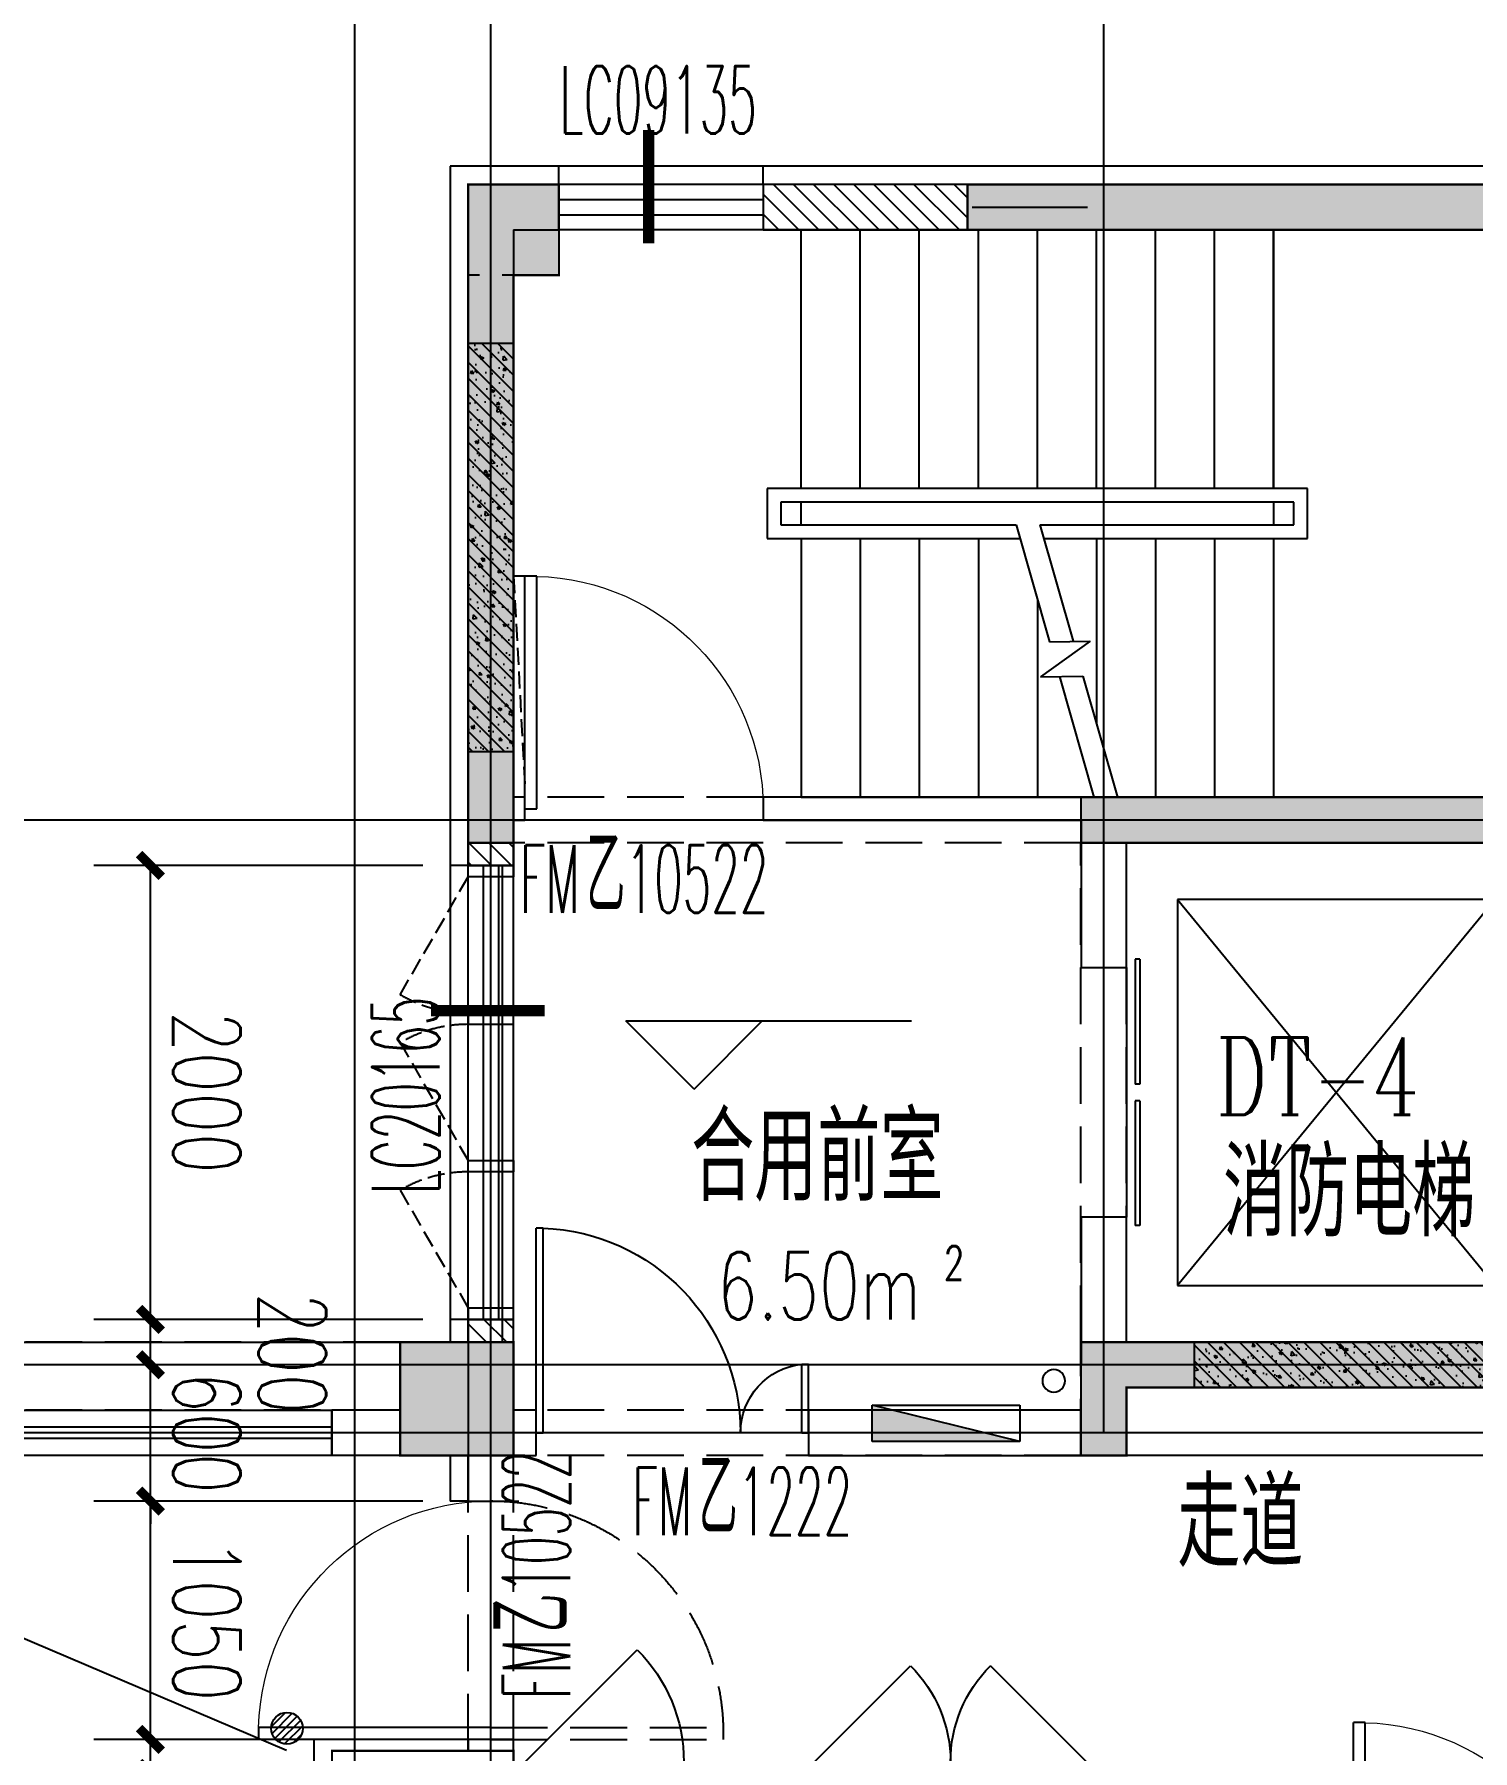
# Model space of a CAD drawing. Header units: millimetres. Extents: x 815519 to 890079, y 147095 to 251022.
# Drawn here: x 870868 to 877205, y 163096 to 170657 of the extents above; entities that cross this region are included whole.
import ezdxf

# ---------------------------------------------------------------- set-up
doc = ezdxf.new("R2010")
doc.units = ezdxf.units.MM
doc.header["$LTSCALE"] = 1000
doc.linetypes.add('DASH', pattern=[0.35, 0.25, -0.1])
doc.linetypes.add('DOTE', pattern=[61.468, 50.8, -5.08, 0.508, -5.08])
doc.layers.get('Defpoints').update_dxf_attribs({"color": 1})
for name, color, linetype in [('A-WIND（门窗）', 155, 'Continuous'), ('AXIS', 3, 'Continuous'), ('COLUMN', 9, 'Continuous'), ('DIM_ELEV', 3, 'Continuous'), ('DIM_IDEN', 3, 'Continuous'), ('DIM_SYMB', 3, 'Continuous'), ('DOOR_FIRE', 4, 'Continuous'), ('DOOR_FIRE_TEXT', 7, 'Continuous'), ('EQUIP_地漏', 7, 'Continuous'), ('EQUIP_消火栓', 7, 'Continuous'), ('EVTR', 52, 'Continuous'), ('HANDRAIL', 3, 'Continuous'), ('PC_预制外墙', 11, 'Continuous'), ('PC_预制外墙填充', 252, 'Continuous'), ('PUB_DIM', 3, 'Continuous'), ('PUB_HATCH', 8, 'Continuous'), ('PUB_TEXT', 7, 'Continuous'), ('SPACE', 7, 'Continuous'), ('STAIR', 52, 'Continuous'), ('SURFACE', 6, 'Continuous'), ('VPIPE-消防', 1, 'Continuous'), ('WALL', 2, 'Continuous'), ('WINDOW', 4, 'Continuous'), ('WINDOW_TEXT', 7, 'Continuous'), ('屋面索引', 6, 'Continuous'), ('总内隔墙', 30, 'Continuous'), ('柱', 2, 'Continuous'), ('梁虚线', 134, 'DASH'), ('看线', 163, 'Continuous'), ('砼墙', 3, 'Continuous'), ('面积框', 6, 'Continuous')]:
    doc.layers.add(name, color=color, linetype=linetype)
doc.layers.add('DOTE', color=1, linetype='DOTE', plot=False)
doc.styles.add('_TCH_DIM_T3', font='SIMPLEX.shx', dxfattribs={"width": 0.7, "bigfont": 'GBCBIG.shx'})
doc.styles.add('_TCH_LABEL', font='COMPLEX', dxfattribs={"bigfont": 'GBCBIG'})
doc.styles.add('_TCH_SPACE', font='SIMPLEX', dxfattribs={"height": 5, "bigfont": 'GBCBIG'})
doc.styles.add('_TCH_WINDOW', font='SIMPLEX', dxfattribs={"height": 3.5, "bigfont": 'GBCBIG'})
doc.dimstyles.new('_TCH_ARCH&&100', dxfattribs={"dimtxt": 297.5, "dimasz": 100, "dimexe": 250, "dimexo": 300, "dimgap": 100, "dimtad": 1, "dimdec": 0, "dimzin": 0, "dimdsep": 46, "dimtxsty": '_TCH_DIM_T3', "dimblk": 'ARCHTICK', "dimcen": 0.09, "dimclrt": 7, "dimazin": 2, "dimtfac": 1, "dimtdec": 0, "dimtix": 1, "dimtmove": 2, "dimatfit": 3, "dimfxl": 1, "dimtolj": 1, "dimtzin": 0, "dimarcsym": 0})
pattern_1 = [(45, (0, 0), (-35.355339, 35.355339), []), (50, (0, 0), (143.452037, -12.550427), [15, -165]), (355, (0, 0), (-27.750267, 150.438427), [12, -132]), (100.4514, (11.95, -1.05), (115.701876, 137.88791), [12.748038, -140.228422]), (46.1842, (0, 40), (213.44821, -33.103803), [22.5, -247.5]), (96.6356, (17.79, 37.24), (186.93254, 194.823574), [19.12206, -210.3426]), (351.1842, (0, 40), (186.93239, 194.82372), [18, -198]), (21, (20, 30), (119.38141, -80.523778), [15, -165]), (326, (20, 30), (48.663066, 145.03001), [12, -132]), (71.4514, (29.95, 23.29), (168.044526, 64.5061), [12.748038, -140.228422]), (37.5, (0, 0), (2.431971, 66.5787708), [0, -130.4, 0, -134, 0, -132.5]), (7.5, (0, 0), (52.6139075, 78.882342), [0, -76.4, 0, -127.4, 0, -50.5]), (327.5, (-44.6, 0), (106.764487, -4.5109743), [0, -50, 0, -156, 0, -207]), (317.5, (-64.6, 0), (116.637234, 20.020996), [0, -65, 0, -103.6, 0, -147])]

# ---------------------------------------------------------------- blocks, each defined once
blk = doc.blocks.new('10#标准层轴网')
at = {"layer": 'AXIS'}
blk.add_line((-317073.1, 356750), (-319373.1, 356750), dxfattribs=at)
at = {"layer": 'DOTE'}
for p, q in [((-317673.1, 354150), (-317673.1, 365950)), ((-317073.1, 354950), (-317073.1, 365950)), ((-314373.1, 356450), (-314373.1, 365950)), ((-370833.1, 361850), (-303473.1, 361850)), ((-303473.1, 359150), (-329473.1, 359150)), ((-311973.1, 356750), (-329473.1, 356750)), ((-311973.1, 356750), (-317672.6, 356750)), ((-303473.1, 356450), (-330273.1, 356450))]:
    blk.add_line(p, q, dxfattribs=at)
blk = doc.blocks.new('$DorLib2D$00000001')
for p, q in [((0.45, 0.975), (0.5, 0.975)), ((0.45, 0), (0.45, 0.975)), ((0.5, 0), (0.5, 0.975)), ((0.5, 0), (0.45, 0))]:
    blk.add_line(p, q)
at = {"lineweight": 13}
blk.add_arc((0.475, 0), 0.975, 91.46928, 180, dxfattribs=at)
blk = doc.blocks.new('$TCHSYS$WIN2D')
for p, q in [((-0.5, 0.5), (0.5, 0.5)), ((0.5, 0.1667), (-0.5, 0.1667)), ((0.5, -0.1667), (-0.5, -0.1667)), ((-0.5, -0.5), (0.5, -0.5))]:
    blk.add_line(p, q)
blk = doc.blocks.new('$DorLib2D$00000127')
at = {"color": 0, "linetype": 'Continuous'}
for p, q in [((-0.0333, 0.7949), (-0.5333, 0.7949)), ((-0.5333, 0.7949), (-0.5333, 0.6904)), ((-0.0333, 0.7949), (-0.0333, 0.6904)), ((0.0333, 0.7949), (0.0333, 0.6904)), ((0.5333, 0.7949), (0.0333, 0.7949)), ((0.5333, 0.7949), (0.5333, 0.6904)), ((-0.0333, 0.6904), (-0.5333, 0.6904)), ((0.5333, 0.6904), (0.0333, 0.6904)), ((0.5, 0.5), (-0.5, 0.5))]:
    blk.add_line(p, q, dxfattribs=at)
blk = doc.blocks.new('$DorLib2D$00000225')
at = {"color": 0}
for p, q in [((0.475, -0.0014), (0.475, 0.7521)), ((0.475, 0.7521), (0.5, 0.7521)), ((0.5, -0.0014), (0.5, 0.7521)), ((-0.5, 0), (-0.5, 0.252)), ((-0.475, 0.252), (-0.5, 0.252)), ((-0.475, 0), (-0.475, 0.252)), ((-0.475, 0), (-0.5, 0)), ((0.475, -0.0014), (0.5, -0.0014))]:
    blk.add_line(p, q, dxfattribs=at)
for centre, radius, start, end in [((0.5046, -0.0019), 0.7546, 92.24927, 179.72377), ((-0.5008, 0.0026), 0.2508, 359.78987, 84.09744)]:
    blk.add_arc(centre, radius, start, end, dxfattribs=at)
blk = doc.blocks.new('$DorLib2D$00000114')
at = {"color": 0}
blk.add_line((0.5, 0), (-0.207, 0.707), dxfattribs=at)
blk.add_arc((0.5, 0), 1, 135, 180, dxfattribs=at)
blk = doc.blocks.new('$DorLib2D$00000116')
at = {"color": 0}
for p, q in [((-0.5, 0), (-0.1464, 0.3536)), ((0.5, 0), (0.1464, 0.3536))]:
    blk.add_line(p, q, dxfattribs=at)
for centre, start, end in [((-0.5, 0), 0, 45), ((0.5, 0), 135, 180)]:
    blk.add_arc(centre, 0.5, start, end, dxfattribs=at)
blk = doc.blocks.new('10#-2单元-3C右侧楼梯间')
at = {"layer": 'A-WIND（门窗）', "linetype": 'DASH', "ltscale": 0.3}
for p, q in [((-190269.9, 484830.4), (-189970.2, 485350)), ((-190269.9, 484619.6), (-189970.2, 484100)), ((-190269.8, 483969.7), (-189970, 483450))]:
    blk.add_line(p, q, dxfattribs=at)
at = {"layer": 'A-WIND（门窗）'}
for points in [[(-189970.2, 485400), (-189770.2, 485400), (-189770.2, 485350), (-189970.2, 485350)], [(-189969.9, 484700), (-189769.9, 484700), (-189769.9, 484750), (-189969.9, 484750)], [(-189969.9, 484100), (-189769.9, 484100), (-189769.9, 484050), (-189969.9, 484050)], [(-189970, 483400), (-189770, 483400), (-189770, 483450), (-189970, 483450)]]:
    blk.add_lwpolyline(points, close=True, dxfattribs=at)
at = {"layer": 'A-WIND（门窗）', "linetype": 'DASH', "ltscale": 0.3}
for centre, start, end in [((-189969.9, 485350), 240, 270), ((-189969.9, 484100), 90, 120), ((-189969.9, 483450), 90, 119.98227)]:
    blk.add_arc(centre, 600, start, end, dxfattribs=at)
at = {"layer": 'EVTR'}
for p, q in [((-185445, 485250), (-186845, 485250)), ((-186845, 485250), (-186845, 483550)), ((-185445, 485250), (-186845, 483550)), ((-186845, 485250), (-185445, 483550)), ((-186845, 483550), (-185445, 483550))]:
    blk.add_line(p, q, dxfattribs=at)
at = {"layer": 'SURFACE'}
for p, q in [((-184890, 488480), (-190050, 488480)), ((-190050, 488480), (-190050, 483300)), ((-189570, 488400), (-189570, 488480)), ((-188670, 488400), (-188670, 488480)), ((-189970, 485400), (-190050, 485400)), ((-189970.2, 485400), (-190050, 485400)), ((-189970, 483400), (-190050, 483400)), ((-189970, 483400), (-190050, 483400)), ((-190050, 482800), (-190050, 482600)), ((-189970, 482600), (-190050, 482600)), ((-190650, 481550), (-190650, 480420)), ((-189970, 481550), (-190650, 481550))]:
    blk.add_line(p, q, dxfattribs=at)
at = {"layer": 'WALL'}
for p, q in [((-189970, 488400), (-189970, 485600)), ((-189570, 488400), (-189970, 488400)), ((-189570, 488200), (-189570, 488400)), ((-184970, 488400), (-188670, 488400)), ((-188670, 488400), (-188670, 488200)), ((-189770, 488200), (-189770, 485700)), ((-189770, 488200), (-189570, 488200)), ((-188670, 488200), (-185170, 488200)), ((-189720, 485700), (-189770, 485700)), ((-189720, 485600), (-189720, 485700)), ((-187170, 485700), (-188670, 485700)), ((-188670, 485700), (-188670, 485600)), ((-185170, 485700), (-187170, 485700)), ((-189970, 485600), (-189970, 485400)), ((-189770, 485400), (-189770, 485600)), ((-189770, 485600), (-189720, 485600)), ((-188670, 485600), (-187270, 485600)), ((-187270, 485600), (-187270, 484950)), ((-185070, 485500), (-187070, 485500)), ((-187070, 484950), (-187070, 485500)), ((-189970, 485400), (-189770, 485400)), ((-187270, 484950), (-187070, 484950)), ((-187070, 483850), (-187270, 483850)), ((-187270, 483850), (-187270, 483200)), ((-187070, 483300), (-187070, 483850)), ((-189770, 483400), (-189970, 483400)), ((-189970, 483400), (-189970, 482900)), ((-189770, 483000), (-189770, 483400)), ((-184870, 483300), (-187070, 483300)), ((-187270, 483000), (-187270, 483200)), ((-187070, 482900), (-187070, 483100)), ((-184870, 483100), (-187070, 483100)), ((-189670, 483000), (-189770, 483000)), ((-189670, 482800), (-189670, 483000)), ((-187270, 483000), (-188470, 483000)), ((-188470, 483000), (-188470, 482800)), ((-189970, 482900), (-189970, 482600)), ((-184870, 482900), (-187070, 482900)), ((-189770, 482800), (-189670, 482800)), ((-189770, 482600), (-189770, 482800)), ((-188470, 482800), (-187170, 482800)), ((-184670, 482800), (-187170, 482800)), ((-189970, 482600), (-189770, 482600)), ((-189770, 481550), (-189970, 481550)), ((-189970, 481550), (-189970, 481500)), ((-189770, 481500), (-189770, 481550))]:
    blk.add_line(p, q, dxfattribs=at)
at = {"layer": 'DOOR_FIRE'}
for name, p, xscale, yscale, zscale, rotation in [('$DorLib2D$00000001', (-189195, 485650), 1050, -1050, 100, 180), ('$DorLib2D$00000225', (-189070, 482900), 1200, -1200, 200, 180), ('$DorLib2D$00000001', (-189870, 482075), 1050, -1050, 200, 270), ('$DorLib2D$00000114', (-189370, 481450), -700, 700, 100, 4.123338632419701e-10)]:
    blk.add_blockref(name, p, dxfattribs=dict(at, xscale=xscale, yscale=yscale, zscale=zscale, rotation=rotation))
at = {"layer": 'DOOR_FIRE', "xscale": -1200, "yscale": 1200, "zscale": 100}
blk.add_blockref('$DorLib2D$00000116', (-187845, 481450), dxfattribs=at)
at = {"layer": 'WINDOW'}
ref = blk.add_blockref('$TCHSYS$WIN2D', (-189120, 488300), dxfattribs=dict(at, xscale=900, yscale=-200, zscale=900, rotation=180))
ref.add_attrib('A', 'LC09135', (-189568, 488623.8), dxfattribs={"layer": 'WINDOW_TEXT', "height": 297.5, "style": '_TCH_WINDOW', "width": 0.494118})
ref = blk.add_blockref('$TCHSYS$WIN2D', (-189870, 484400), dxfattribs=dict(at, xscale=-2000, yscale=200, zscale=-2000, rotation=270))
ref.add_attrib('A', 'LC20165', (-190096.3, 483952), dxfattribs={"layer": 'WINDOW_TEXT', "height": 297.5, "rotation": 90, "style": '_TCH_WINDOW', "width": 0.494118})
at = {"layer": 'WINDOW', "xscale": 1100, "yscale": -200, "zscale": 1100, "rotation": 90}
blk.add_blockref('$DorLib2D$00000127', (-187170, 484400), dxfattribs=at)
at = {"layer": 'DOOR_FIRE_TEXT', "style": '_TCH_WINDOW'}
for s, height, width, p in [('乙', 337.6, 0.7, (-189449, 485191.7)), ('FM', 297.5, 0.494118, (-189743, 485191.7)), ('10522', 297.5, 0.494118, (-189277, 485191.7)), ('乙', 337.6, 0.7, (-188954, 482450)), ('FM', 297.5, 0.494118, (-189248, 482450)), ('1222', 297.5, 0.494118, (-188782, 482450))]:
    blk.add_text(s, height=height, dxfattribs=dict(at, width=width)).set_placement(p)
for s, height, width, p in [('10522', 297.5, 0.494118, (-189520, 482193)), ('乙', 337.6, 0.7, (-189520, 482021)), ('FM', 297.5, 0.494118, (-189520, 481727))]:
    blk.add_text(s, height=height, rotation=90, dxfattribs=dict(at, width=width)).set_placement(p)
blk = doc.blocks.new('3A户型-平面-反')
at = {"layer": 'WINDOW'}
ref = blk.add_blockref('$DorLib2D$00000001', (-112961.7, 133100), dxfattribs=dict(at, xscale=1050, yscale=-1050, zscale=1050, rotation=180))
ref.add_attrib('A', 'FDM10523', (-113497.2, 132617.6), dxfattribs={"layer": 'WINDOW_TEXT', "height": 297.5, "style": '_TCH_WINDOW', "width": 0.494118})
blk = doc.blocks.new('10#楼-房间功能')
at = {"layer": 'PUB_TEXT', "style": '_TCH_LABEL', "width": 0.705882}
blk.add_text('DT-4', height=340, dxfattribs=at).set_placement((-313876.9, 417862.3))
at = {"layer": 'PUB_TEXT', "style": '_TCH_LABEL'}
for s, p in [('合用前室', (-316190.7, 417482.2)), ('消防电梯', (-313847.3, 417326.8)), ('走道', (-314048.8, 415871))]:
    blk.add_text(s, height=385.82, dxfattribs=at).set_placement(p)
blk = doc.blocks.new('10#-剪力墙-初')
at = {"layer": 'PUB_HATCH'}
for points in [[(660112.9, -134100.9), (660112.9, -133900.9), (657312.9, -133900.9), (657312.9, -136600.9), (657012.9, -136600.9), (657012.9, -139300.9), (656712.9, -139300.9), (656712.9, -139600.9), (656912.9, -139600.9), (656912.9, -139500.9), (657212.9, -139500.9), (657212.9, -139200.9), (659412.9, -139200.9), (659412.9, -139500.9), (659612.9, -139500.9), (659612.9, -139000.9), (657212.9, -139000.9), (657212.9, -136800.9), (659612.9, -136800.9), (659612.9, -136600.9), (657512.9, -136600.9), (657512.9, -134100.9)], [(662612.9, -139500.9), (662612.9, -139000.9), (662112.9, -139000.9), (662112.9, -139500.9)]]:
    blk.add_hatch(color=256, dxfattribs=at).paths.add_polyline_path(points)
h = blk.add_hatch(color=256, dxfattribs=at)
h.paths.add_polyline_path([(662312.9, -134300.9), (662112.9, -134300.9), (662112.9, -136800.9), (662312.9, -136800.9)])
h.paths.add_polyline_path([(661912.9, -134300.9), (662312.9, -134300.9), (662312.9, -133900.9), (661912.9, -133900.9)], flags=16)
at = {"layer": '柱', "color": 6, "ltscale": 1, "const_width": 10}
blk.add_lwpolyline([(662312.9, -134300.9), (662312.9, -133900.9), (661912.9, -133900.9), (661912.9, -134300.9), (662112.9, -134300.9)], dxfattribs=at)
blk.add_lwpolyline([(662612.9, -139500.9), (662612.9, -139000.9), (662112.9, -139000.9), (662112.9, -139500.9)], close=True, dxfattribs=at)
at = {"layer": '砼墙', "color": 5, "ltscale": 1, "const_width": 10}
for points in [[(660112.9, -134100.9), (657512.9, -134100.9), (657512.9, -136600.9), (659612.9, -136600.9), (659612.9, -136800.9), (657512.9, -136800.9), (657212.9, -136800.9), (657212.9, -139000.9), (659612.9, -139000.9), (659612.9, -139500.9), (659412.9, -139500.9), (659412.9, -139200.9), (657212.9, -139200.9), (657212.9, -139500.9), (656912.9, -139500.9), (656912.9, -139600.9), (656712.9, -139600.9), (656712.9, -139300.9), (657012.9, -139300.9), (657012.9, -139000.9), (657012.9, -136600.9), (657312.9, -136600.9), (657312.9, -133900.9), (660112.9, -133900.9)], [(662712.9, -141000.9), (662712.9, -141600.9), (659312.9, -141600.9), (659312.9, -141600.9), (658412.9, -141600.9), (658412.9, -141800.9), (658512.9, -141800.9), (658512.9, -141800.9), (662912.9, -141800.9), (662912.9, -140800.9), (662112.9, -140800.9), (662112.9, -141000.9)]]:
    blk.add_lwpolyline(points, close=True, dxfattribs=at)
blk.add_lwpolyline([(661912.9, -134100.9), (661912.9, -133900.9), (662312.9, -133900.9), (662312.9, -136800.9), (662112.9, -136800.9), (662112.9, -134300.9)], dxfattribs=at)
blk = doc.blocks.new('_ArchTick')
at = {"color": 0, "linetype": 'ByBlock', "const_width": 0.4}
blk.add_lwpolyline([(-0.5, -0.5), (0.5, 0.5)], dxfattribs=at)
blk = doc.blocks.new('*D948')
at = {"layer": 'Defpoints', "color": 0, "transparency": 16777216}
for p in [(-191370, 549800), (-189870, 549800), (-189870, 547800)]:
    blk.add_point(p, dxfattribs=at)
at = {"layer": 'PUB_DIM', "color": 0, "lineweight": -2, "transparency": 16777216}
for p, q in [((-190170, 549800), (-191620, 549800)), ((-191370, 547800), (-191370, 549800)), ((-190170, 547800), (-191620, 547800))]:
    blk.add_line(p, q, dxfattribs=at)
at = {"layer": 'PUB_DIM', "color": 0, "lineweight": -2, "transparency": 16777216, "xscale": 100, "yscale": 100, "zscale": 100}
for p, rotation in [((-191370, 549800), 90.00078163353841), ((-191370, 547800), 270.0007816335384)]:
    blk.add_blockref('_ArchTick', p, dxfattribs=dict(at, rotation=rotation))
at = {"layer": 'PUB_DIM', "color": 7, "transparency": 16777216, "insert": (-191121.2, 548800), "char_height": 297.5, "attachment_point": 5, "rotation": 270.00078, "style": '_TCH_DIM_T3'}
blk.add_mtext('\\A1;2000', dxfattribs=at)
blk = doc.blocks.new('*D949')
at = {"layer": 'Defpoints', "color": 0, "transparency": 16777216}
for p in [(-191370, 547800), (-189870, 547800), (-189870, 547600)]:
    blk.add_point(p, dxfattribs=at)
at = {"layer": 'PUB_DIM', "color": 0, "lineweight": -2, "transparency": 16777216}
for p, q in [((-190170, 547800), (-191620, 547800)), ((-191370, 547600), (-191370, 547800)), ((-190170, 547600), (-191620, 547600))]:
    blk.add_line(p, q, dxfattribs=at)
at = {"layer": 'PUB_DIM', "color": 0, "lineweight": -2, "transparency": 16777216, "xscale": 100, "yscale": 100, "zscale": 100}
for p, rotation in [((-191370, 547800), 90.00078163353757), ((-191370, 547600), 270.0007816335375)]:
    blk.add_blockref('_ArchTick', p, dxfattribs=dict(at, rotation=rotation))
at = {"layer": 'PUB_DIM', "color": 7, "transparency": 16777216, "insert": (-190745, 547650), "char_height": 297.5, "attachment_point": 5, "rotation": 270.00078, "style": '_TCH_DIM_T3'}
blk.add_mtext('\\A1;200', dxfattribs=at)
blk = doc.blocks.new('*D950')
at = {"layer": 'Defpoints', "color": 0, "transparency": 16777216}
for p in [(-191370, 547600), (-189870, 547600), (-189870, 547000)]:
    blk.add_point(p, dxfattribs=at)
at = {"layer": 'PUB_DIM', "color": 0, "lineweight": -2, "transparency": 16777216}
for p, q in [((-191370, 547600), (-191370, 547700)), ((-190170, 547600), (-191620, 547600)), ((-191370, 547000), (-191370, 547600)), ((-190170, 547000), (-191620, 547000)), ((-191370, 547000), (-191370, 546900))]:
    blk.add_line(p, q, dxfattribs=at)
at = {"layer": 'PUB_DIM', "color": 0, "lineweight": -2, "transparency": 16777216, "xscale": 100, "yscale": 100, "zscale": 100}
for p, rotation in [((-191370, 547600), 270.000781633538), ((-191370, 547000), 90.00078163353801)]:
    blk.add_blockref('_ArchTick', p, dxfattribs=dict(at, rotation=rotation))
at = {"layer": 'PUB_DIM', "color": 7, "transparency": 16777216, "insert": (-191121.2, 547300), "char_height": 297.5, "attachment_point": 5, "rotation": 270.00078, "style": '_TCH_DIM_T3'}
blk.add_mtext('\\A1;600', dxfattribs=at)
blk = doc.blocks.new('*D951')
at = {"layer": 'Defpoints', "color": 0, "transparency": 16777216}
for p in [(-191370, 547000), (-189870, 547000), (-189869.9, 545950)]:
    blk.add_point(p, dxfattribs=at)
at = {"layer": 'PUB_DIM', "color": 0, "lineweight": -2, "transparency": 16777216}
for p, q in [((-190170, 547000), (-191620, 547000)), ((-191369.9, 545950), (-191370, 547000)), ((-190169.9, 545950), (-191619.9, 545950))]:
    blk.add_line(p, q, dxfattribs=at)
at = {"layer": 'PUB_DIM', "color": 0, "lineweight": -2, "transparency": 16777216, "xscale": 100, "yscale": 100, "zscale": 100}
for p, rotation in [((-191370, 547000), 90.00078163353929), ((-191369.9, 545950), 270.0007816335393)]:
    blk.add_blockref('_ArchTick', p, dxfattribs=dict(at, rotation=rotation))
at = {"layer": 'PUB_DIM', "color": 7, "transparency": 16777216, "insert": (-191121.2, 546475), "char_height": 297.5, "attachment_point": 5, "rotation": 270.00078, "style": '_TCH_DIM_T3'}
blk.add_mtext('\\A1;1050', dxfattribs=at)
blk = doc.blocks.new('*D952')
at = {"layer": 'Defpoints', "color": 0, "transparency": 16777216}
for p in [(-191369.9, 545950), (-189869.9, 545950), (-189869.9, 545800)]:
    blk.add_point(p, dxfattribs=at)
at = {"layer": 'PUB_DIM', "color": 0, "lineweight": -2, "transparency": 16777216}
for p, q in [((-191369.9, 545950), (-191369.9, 546050)), ((-190169.9, 545950), (-191619.9, 545950)), ((-191369.9, 545800), (-191369.9, 545950)), ((-190169.9, 545800), (-191619.9, 545800)), ((-191369.9, 545800), (-191369.9, 545700))]:
    blk.add_line(p, q, dxfattribs=at)
at = {"layer": 'PUB_DIM', "color": 0, "lineweight": -2, "transparency": 16777216, "xscale": 100, "yscale": 100, "zscale": 100}
for p, rotation in [((-191369.9, 545950), 270.0007816335385), ((-191369.9, 545800), 90.00078163353845)]:
    blk.add_blockref('_ArchTick', p, dxfattribs=dict(at, rotation=rotation))
at = {"layer": 'PUB_DIM', "color": 7, "transparency": 16777216, "insert": (-191094.9, 545522.5), "char_height": 297.5, "attachment_point": 5, "rotation": 270.00078, "style": '_TCH_DIM_T3'}
blk.add_mtext('\\A1;150', dxfattribs=at)
blk = doc.blocks.new('地漏')
h = blk.add_hatch()
h.set_pattern_fill('LINE', color=13, scale=25, angle=45, style=0)
h.set_pattern_definition([(45, (0, 0), (-16.83798023, 16.83798023), [])])
edge = h.paths.add_edge_path()
edge.add_arc((6430372.7, -196010.6), 70, 0, 360)
at = {"color": 13}
blk.add_line((6430410.5, -195951.9), (6430411.9, -195953.3), dxfattribs=at)
blk.add_circle((6430372.7, -196010.6), 70)
blk = doc.blocks.new('10#楼-外廊雨水')
at = {"layer": 'HANDRAIL'}
blk.add_line((-190769.8, 417100.3), (-193819.8, 418400), dxfattribs=at)
at = {"layer": 'EQUIP_地漏', "rotation": 180}
blk.add_blockref('地漏', (6239604.4, 221188.2, -400), dxfattribs=at)
blk = doc.blocks.new('$TwtSys$00000434')
for p, q in [((-0.5, 0.5), (-0.5, -0.5)), ((-0.5, -0.5), (0.5, 0.5)), ((0.5, 0.5), (-0.5, 0.5)), ((0.5, -0.5), (0.5, 0.5)), ((-0.5, -0.5), (0.5, -0.5))]:
    blk.add_line(p, q)
blk.add_solid([(0.5, -0.5), (0.5, 0.5), (-0.5, -0.5)])
blk = doc.blocks.new('10#-消火栓')
at = {"layer": 'VPIPE-消防', "linetype": 'Continuous'}
for centre in [(-236254.1, 973964.6), (-223994.1, 973964.6)]:
    blk.add_circle(centre, 50, dxfattribs=at)
at = {"layer": 'EQUIP_消火栓', "yscale": 160, "zscale": 650}
for p, xscale in [((-235779.1, 973776.9), 650), ((-224469.1, 973776.9), -650)]:
    blk.add_blockref('$TwtSys$00000434', p, dxfattribs=dict(at, xscale=xscale))
blk = doc.blocks.new('门虚线')
at = {"layer": 'PUB_HATCH', "linetype": 'DASH'}
for p, q in [((-158819.9, 425028.4), (-158819.9, 424975.9)), ((-157796.2, 425028.4), (-158819.9, 425028.4)), ((-157796.2, 424975.9), (-157796.2, 425028.4)), ((-157796.2, 424975.9), (-158819.9, 424975.9))]:
    blk.add_line(p, q, dxfattribs=at)
blk.add_arc((-157796.2, 425002.2), 1023.8, 90, 178.53072, dxfattribs=at)
blk = doc.blocks.new('10#-门疏散线')
blk.add_blockref('门虚线', (-39374.4, -7825.9))
at = {"xscale": -1}
blk.add_blockref('门虚线', (-347666.2, -7825.9), dxfattribs=at)
blk = doc.blocks.new('DAAB')
at = {"layer": '梁虚线', "ltscale": 1}
for p, q in [((223117.7, -663615.6), (224917.7, -663615.6)), ((223117.7, -663815.6), (224917.7, -663815.6)), ((222617.7, -666315.6), (225117.7, -666315.6)), ((222417.7, -668715.6), (222417.7, -666515.6)), ((222617.7, -666515.6), (225117.7, -666515.6)), ((222617.7, -668715.6), (222617.7, -666515.6)), ((225117.7, -668715.6), (225117.7, -666515.6)), ((225317.7, -668715.6), (225317.7, -666515.6)), ((222617.7, -669015.6), (225117.7, -669015.6)), ((225617.7, -669015.6), (232117.7, -669015.6)), ((222617.7, -669215.6), (225117.7, -669215.6)), ((225117.7, -670515.6), (225117.7, -669215.6)), ((225317.7, -670515.6), (225317.7, -669215.6)), ((225617.7, -669215.6), (232117.7, -669215.6))]:
    blk.add_line(p, q, dxfattribs=at)
for points in [[(220317.7, -663615.6), (223117.7, -663615.6)], [(223117.7, -663815.6), (223117.7, -663615.6)], [(220517.7, -663815.6), (223117.7, -663815.6)], [(225117.7, -666515.6), (225117.7, -664015.6)], [(225317.7, -666515.6), (225317.7, -664015.6)], [(220517.7, -666315.6), (222617.7, -666315.6)], [(222617.7, -666315.6), (222617.7, -666515.6)], [(220517.7, -666515.6), (222617.7, -666515.6)], [(225317.7, -666515.6), (225117.7, -666515.6)], [(220217.7, -668715.6), (222617.7, -668715.6)], [(222617.7, -669215.6), (222617.7, -668715.6)], [(225617.7, -668715.6), (232117.7, -668715.6)], [(220217.7, -668915.6), (222417.7, -668915.6)], [(222417.7, -669215.6), (222417.7, -668915.6)], [(222617.7, -669215.6), (222417.7, -669215.6)]]:
    blk.add_lwpolyline(points, dxfattribs=at)
for points in [[(224917.7, -664015.6), (225317.7, -664015.6), (225317.7, -663615.6), (224917.7, -663615.6)], [(225617.7, -669215.6), (225617.7, -668715.6), (225117.7, -668715.6), (225117.7, -669215.6)]]:
    blk.add_lwpolyline(points, close=True, dxfattribs=at)
blk = doc.blocks.new('10#-标准层-装备式')
at = {"layer": 'PC_预制外墙填充'}
h = blk.add_hatch(dxfattribs=at)
h.set_pattern_fill('ANSI31', color=256, scale=500, style=0)
h.set_pattern_definition([(45, (-572752.71, 434421.08), (-44.194174, 44.194174), [])])
h.paths.add_polyline_path([(198313.5, 539000), (198513.5, 539000), (198513.5, 539600), (198313.5, 539600)])
h.paths.add_polyline_path([(195313.5, 539000), (195113.5, 539000), (195113.5, 539600), (195313.5, 539600)])
h.paths.add_polyline_path([(188313.5, 537000), (188113.5, 537000), (188113.5, 536400), (188313.5, 536400)])
h.paths.add_polyline_path([(183313.5, 536400), (183113.5, 536400), (183113.5, 537000), (183313.5, 537000)])
h.paths.add_polyline_path([(181513.5, 536400), (181513.5, 537000)])
h.paths.add_polyline_path([(181713.5, 537000), (181513.5, 537000), (181513.5, 536400), (181713.5, 536400)])
h.paths.add_polyline_path([(176713.5, 536400), (176513.5, 536400), (176513.5, 537000), (176713.5, 537000)])
h.paths.add_polyline_path([(169313.5, 538000), (169513.5, 538000), (169513.5, 538800), (169313.5, 538800)])
h.paths.add_polyline_path([(165813.5, 538000), (166013.5, 538000), (166013.5, 538800), (165813.5, 538800)])
h.paths.add_polyline_path([(166513.5, 547200), (165813.5, 547200), (165813.5, 547400), (166513.5, 547400)])
h.paths.add_polyline_path([(185513.5, 543700), (185713.5, 543700), (185713.5, 543000), (185513.5, 543000)])
h.paths.add_polyline_path([(179313.5, 543000), (179113.5, 543000), (179113.5, 543700), (179313.5, 543700)])
h.paths.add_polyline_path([(198313.5, 543000), (198513.5, 543000), (198513.5, 541500), (198313.5, 541500)])
h.paths.add_polyline_path([(197613.5, 539000), (197613.5, 538800), (198513.5, 538800), (198513.5, 539000)])
h.paths.add_polyline_path([(196113.5, 538800), (196113.5, 539000), (195113.5, 539000), (195113.5, 538800)])
h.paths.add_polyline_path([(194813.5, 550500), (194813.5, 550700), (194163.5, 550700), (194163.5, 550500)])
h.paths.add_polyline_path([(193013.5, 550700), (193013.5, 550500), (193763.5, 550500), (193763.5, 550700)])
h.paths.add_polyline_path([(191513.5, 550500), (191513.5, 550700), (191013.5, 550700), (191013.5, 550500)])
h.paths.add_polyline_path([(187013.5, 552800.3), (187013.5, 552600), (187913.5, 552600), (187913.5, 552800.3)])
h.paths.add_polyline_path([(185713.5, 549800), (185913.5, 549800), (185913.5, 549900), (185713.5, 549900)])
h.paths.add_polyline_path([(185913.5, 548000), (185713.5, 548000), (185713.5, 547700), (185913.5, 547700)])
h.paths.add_polyline_path([(187213.5, 544400), (187413.5, 544400), (187413.5, 544900), (187213.5, 544900)])
h.paths.add_polyline_path([(187413.5, 543798.4), (187213.5, 543798.4), (187213.5, 543700), (187413.5, 543700)])
h.paths.add_polyline_path([(186313.5, 542800), (186313.5, 543000), (185713.5, 543000), (185713.5, 542800)])
h.paths.add_polyline_path([(186913.5, 543000), (186913.5, 542800), (187013.5, 542800), (187013.5, 543000)])
h.paths.add_polyline_path([(183413.5, 543500), (183413.5, 543700), (183213.5, 543700), (183213.5, 543500)])
h.paths.add_polyline_path([(184613.5, 543700), (184613.5, 543500), (185513.5, 543500), (185513.5, 543700)])
h.paths.add_polyline_path([(181413.5, 543700), (181413.5, 543500), (181613.5, 543500), (181613.5, 543700)])
h.paths.add_polyline_path([(180213.5, 543500), (180213.5, 543700), (179313.5, 543700), (179313.5, 543500)])
h.paths.add_polyline_path([(178513.5, 543000), (178513.5, 542800), (179113.5, 542800), (179113.5, 543000)])
h.paths.add_polyline_path([(177913.5, 542800), (177913.5, 543000), (177813.5, 543000), (177813.5, 542800)])
h.paths.add_polyline_path([(177413.5, 544400), (177613.5, 544400), (177613.5, 544900), (177413.5, 544900)])
h.paths.add_polyline_path([(177613.5, 543800), (177413.5, 543800), (177413.5, 543700), (177613.5, 543700)])
h.paths.add_polyline_path([(178413.5, 549800), (178613.5, 549800), (178613.5, 549900), (178413.5, 549900)])
h.paths.add_polyline_path([(178613.5, 547800), (178413.5, 547800), (178413.5, 547700), (178613.5, 547700)])
h.paths.add_polyline_path([(177313.5, 552600), (177313.5, 552800), (176413.5, 552800), (176413.5, 552600)])
h.paths.add_polyline_path([(172713.5, 550900), (172713.5, 550700), (173613.5, 550700), (173613.5, 550900)])
h.paths.add_polyline_path([(172063.5, 550700), (172063.5, 550900), (171863.5, 550900), (171863.5, 550700)])
h.paths.add_polyline_path([(170763.5, 550600), (170763.5, 550400), (171213.5, 550400), (171213.5, 550600)])
h.paths.add_polyline_path([(168863.5, 550600), (168863.5, 550400), (170163.5, 550400), (170163.5, 550600)])
h.paths.add_polyline_path([(167363.5, 550400), (167363.5, 550600), (167163.5, 550600), (167163.5, 550400)])
h.paths.add_polyline_path([(165813.5, 547000), (166013.5, 547000), (166013.5, 547200), (165813.5, 547200)])
h.paths.add_polyline_path([(166013.5, 545500), (165813.5, 545500), (165813.5, 544700), (166013.5, 544700)])
h.paths.add_polyline_path([(165813.5, 544350), (166013.5, 544350), (166013.5, 544500.1), (165813.5, 544500.1)])
h.paths.add_polyline_path([(166013.5, 543750), (165813.5, 543750), (165813.5, 542800), (166013.5, 542800)])
h.paths.add_polyline_path([(168513.5, 538200), (168513.5, 538000), (169313.5, 538000), (169313.5, 538200)])
h.paths.add_polyline_path([(166713.5, 538000), (166713.5, 538200), (166013.5, 538200), (166013.5, 538000)])
h.paths.add_polyline_path([(172213.5, 539000), (172213.5, 538800), (172413.5, 538800), (172413.5, 539000)])
h.paths.add_polyline_path([(170213.5, 538800), (170213.5, 539000), (170013.5, 539000), (170013.5, 538800)])
h.paths.add_polyline_path([(175813.5, 537200), (175813.5, 537000), (176013.5, 537000), (176013.5, 537200)])
h.paths.add_polyline_path([(173813.5, 537000), (173813.5, 537200), (173613.5, 537200), (173613.5, 537000)])
h.paths.add_polyline_path([(177513.5, 536200), (177513.5, 536400), (176513.5, 536400), (176513.5, 536200)])
h.paths.add_polyline_path([(181163.5, 536400), (181163.5, 536200), (181713.5, 536200), (181713.5, 536400)])
h.paths.add_polyline_path([(179663.5, 536200), (179663.5, 536400), (179013.5, 536400), (179013.5, 536200)])
h.paths.add_polyline_path([(183663.5, 536200), (183663.5, 536400), (183113.5, 536400), (183113.5, 536200)])
h.paths.add_polyline_path([(187313.5, 536400), (187313.5, 536200), (188313.5, 536200), (188313.5, 536400)])
h.paths.add_polyline_path([(185813.5, 536200), (185813.5, 536400), (185163.5, 536400), (185163.5, 536200)])
h.paths.add_polyline_path([(191013.5, 537200), (191013.5, 537000), (191213.5, 537000), (191213.5, 537200)])
h.paths.add_polyline_path([(189013.5, 537000), (189013.5, 537200), (188813.5, 537200), (188813.5, 537000)])
h.paths.add_polyline_path([(194413.5, 539800), (194413.5, 539600), (194613.5, 539600), (194613.5, 539800)])
h.paths.add_polyline_path([(192413.3, 539600), (192413.3, 539800), (192213.5, 539800), (192213.5, 539600)])
h.paths.add_polyline_path([(197613.5, 545900), (197413.5, 545900), (197413.5, 545000), (197613.5, 545000)])
h.paths.add_polyline_path([(197413.5, 546550), (197613.5, 546550), (197613.5, 547300), (197413.5, 547300)])
at = {"layer": 'PC_预制外墙'}
for points in [[(176413.5, 552800), (177313.5, 552800), (177313.5, 552600), (176413.5, 552600)], [(178413.5, 547800), (178613.6, 547800), (178613.6, 547700), (178413.5, 547700)]]:
    blk.add_lwpolyline(points, close=True, dxfattribs=at)
blk.add_lwpolyline([(178413.5, 549800), (178613.5, 549800), (178613.5, 549900), (178413.5, 549900), (178413.5, 549800)], dxfattribs=at)
blk = doc.blocks.new('10#楼-装配式-标准层')
at = {"layer": 'PUB_HATCH'}
h = blk.add_hatch(dxfattribs=at)
h.set_pattern_fill('钢筋混凝土', color=256, scale=20, style=0)
h.set_pattern_definition(pattern_1)
h.paths.add_polyline_path([(178413.5, 552100), (178413.5, 550300), (178613.5, 550300), (178613.5, 552100)])
h = blk.add_hatch(dxfattribs=at)
h.set_pattern_fill('钢筋混凝土', color=256, scale=20, style=0)
h.set_pattern_definition(pattern_1)
h.paths.add_polyline_path([(173813.5, 547700), (173813.5, 547500), (175413.5, 547500), (175413.5, 547700)])
at = {"layer": 'COLUMN'}
for p, q in [((178413.5, 552100), (178413.5, 550300)), ((178613.5, 552100), (178413.5, 552100)), ((178613.5, 550300), (178613.5, 552100)), ((178413.5, 550300), (178613.5, 550300))]:
    blk.add_line(p, q, dxfattribs=at)
at = {"layer": 'WALL'}
for p, q in [((175413.5, 547700), (173813.5, 547700)), ((175413.5, 547500), (175413.5, 547700)), ((173813.5, 547500), (175413.5, 547500))]:
    blk.add_line(p, q, dxfattribs=at)
blk = doc.blocks.new('10#-尺寸标注-1')
at = {"layer": 'PUB_DIM'}
for p1, p2, picture, middle in [((-189870, 547800), (-189870, 549800), '*D948', (-191121.2, 548800)), ((-189870, 547000), (-189870, 547600), '*D950', (-191121.2, 547300)), ((-189869.9, 545950), (-189870, 547000), '*D951', (-191121.2, 546475))]:
    dim = blk.add_aligned_dim(p1=p1, p2=p2, distance=1500, dimstyle='_TCH_ARCH&&100', dxfattribs=at)
    dim.commit()
    dim.dimension.update_dxf_attribs({"geometry": picture, "text_midpoint": middle})
for base, p1, p2, picture, middle in [((-191370, 547800), (-189870, 547600), (-189870, 547800), '*D949', (-190745, 547650)), ((-191369.9, 545950), (-189869.9, 545800), (-189869.9, 545950), '*D952', (-191094.9, 545522.5))]:
    dim = blk.add_linear_dim(base=base, p1=p1, p2=p2, angle=90.00078, dimstyle='_TCH_ARCH&&100', dxfattribs=at)
    dim.commit()
    dim.dimension.update_dxf_attribs({"geometry": picture, "text_midpoint": middle, "dimtype": 129})

msp = doc.modelspace()

# ---------------------------------------------------------------- linework, layer by layer
at = {"layer": 'A-WIND（门窗）', "linetype": 'DASH', "ltscale": 0.3}
msp.add_lwpolyline([(873029.5, 168269.2), (872979.5, 168269.2), (873029.5, 167345.4)], dxfattribs=at)
at = {"layer": 'DIM_ELEV'}
for p, q in [((873774.5, 166010.4), (873474.5, 166310.4)), ((873474.5, 166310.4), (874732, 166310.4)), ((873774.5, 166010.4), (874074.5, 166310.4))]:
    msp.add_line(p, q, dxfattribs=at)
at = {"layer": 'DIM_IDEN', "color": 5, "const_width": 50}
for points in [[(873574.1, 169735.4), (873574.1, 170235.4)], [(873115.8, 166355.9), (872615.8, 166355.9)]]:
    msp.add_lwpolyline(points, dxfattribs=at)
at = {"layer": 'DIM_SYMB'}
for points in [[(874117.1, 169195.4, 0, 0, 0), (876952.1, 169195.4, 0, 0, 0), (876952.1, 167895.4, 0, 0, 0), (875847.1, 167895.4, 80, 0, 0), (875547.1, 167895.4, 0, 0, 0)], [(874117.1, 167895.4, 0, 0, 0), (874987.1, 167895.4, 80, 0, 0), (875287.1, 167895.4, 0, 0, 0)]]:
    msp.add_lwpolyline(points, format="xyseb", dxfattribs=at)
at = {"layer": 'HANDRAIL', "color": 33}
msp.add_line((865979.5, 164895.4), (872479.5, 164895.4), dxfattribs=at)
at = {"layer": 'HANDRAIL'}
for p, q in [((872179.5, 164520.4), (865959.5, 164520.4)), ((872179.5, 164470.4), (865959.5, 164470.4))]:
    msp.add_line(p, q, dxfattribs=at)
msp.add_lwpolyline([(872979.5, 166995.4), (872929.5, 166995.4), (872929.5, 164895.4), (872979.5, 164895.4)], close=True, dxfattribs=at)
at = {"layer": 'HANDRAIL', "color": 33}
msp.add_lwpolyline([(865979.5, 164595.4), (872179.5, 164595.4), (872179.5, 164395.4), (865979.5, 164395.4)], close=True, dxfattribs=at)
at = {"layer": 'STAIR'}
for p, q in [((876327.1, 169795.4), (874247.1, 169795.4)), ((874247.1, 168655.4), (874247.1, 169795.4)), ((874507.1, 168655.4), (874507.1, 169795.4)), ((874767.1, 168655.4), (874767.1, 169795.4)), ((875027.1, 168655.4), (875027.1, 169795.4)), ((875287.1, 168655.4), (875287.1, 169795.4)), ((875547.1, 168655.4), (875547.1, 169795.4)), ((875807.1, 168655.4), (875807.1, 169795.4)), ((876067.1, 168655.4), (876067.1, 169795.4)), ((876327.1, 168655.4), (876327.1, 169795.4)), ((877577.1, 169795.4), (876327.1, 169795.4)), ((876327.1, 169795.4), (876327.1, 168655.4)), ((874097.1, 168655.4), (874097.1, 168435.4)), ((876477.1, 168655.4), (874097.1, 168655.4)), ((876477.1, 168435.4), (876477.1, 168655.4)), ((874157.1, 168595.4), (874157.1, 168495.4)), ((876417.1, 168595.4), (874157.1, 168595.4)), ((876327.1, 168595.4), (874247.1, 168595.4)), ((874247.1, 168495.4), (874247.1, 168595.4)), ((876327.1, 168595.4), (876327.1, 168495.4)), ((876417.1, 168495.4), (876417.1, 168595.4)), ((874157.1, 168495.4), (875194.3, 168495.4)), ((874247.1, 168495.4), (875194.3, 168495.4)), ((875194.3, 168495.4), (875340.8, 167981)), ((875298.3, 168495.4), (876327.1, 168495.4)), ((875298.3, 168495.4), (875444.3, 167982.6)), ((875298.3, 168495.4), (876417.1, 168495.4)), ((874097.1, 168435.4), (875211.4, 168435.4)), ((874247.1, 168435.4), (874247.1, 167295.4)), ((874507.1, 168435.4), (874507.1, 167295.4)), ((874767.1, 168435.4), (874767.1, 167295.4)), ((875027.1, 168435.4), (875027.1, 167295.4)), ((875315.3, 168435.4), (876477.1, 168435.4)), ((875547.1, 168435.4), (875547.1, 167621.5)), ((875807.1, 168435.4), (875807.1, 167295.4)), ((876067.1, 168435.4), (876067.1, 167295.4)), ((876327.1, 168435.4), (876327.1, 167295.4)), ((876327.1, 168435.4), (876327.1, 167295.4)), ((875287.1, 168169.3), (875287.1, 167295.4)), ((875519.2, 167983.8), (875301.3, 167826.1)), ((875340.8, 167981), (875519.2, 167983.8)), ((875301.3, 167826.1), (875488, 167829)), ((875384.5, 167827.4), (875536, 167295.4)), ((875488, 167829), (875640, 167295.4)), ((874247.1, 167295.4), (875536, 167295.4)), ((875640, 167295.4), (876327.1, 167295.4)), ((876327.1, 167295.4), (877577.1, 167295.4))]:
    msp.add_line(p, q, dxfattribs=at)
at = {"layer": 'WALL'}
for p, q in [((872479.5, 164595.4), (872179.5, 164595.4)), ((872179.5, 164395.4), (872179.5, 164595.4)), ((872479.5, 164395.4), (872479.5, 164595.4)), ((872479.5, 164395.4), (872179.5, 164395.4))]:
    msp.add_line(p, q, dxfattribs=at)

# ---------------------------------------------------------------- block references
at = {"xscale": -1}
for name, p in [('10#-剪力墙-初', (1535092.4, 303896.3)), ('10#-消火栓', (639105.3, -809239.6))]:
    msp.add_blockref(name, p, dxfattribs=at)
at = {"xscale": -1, "rotation": 359.9999999999714}
msp.add_blockref('DAAB', (1098097, 833611), dxfattribs=at)
at = {"layer": 'PUB_TEXT'}
msp.add_blockref('3A户型-平面-反', (990166.2, 29095.4), dxfattribs=at)
at = {"layer": '屋面索引'}
msp.add_blockref('10#-门疏散线', (1062749.5, -254004.6), dxfattribs=at)
at = {"layer": '总内隔墙', "color": 0, "xscale": -1}
for name in ['10#-标准层-装备式', '10#楼-装配式-标准层']:
    msp.add_blockref(name, (1051393, -382804.6), dxfattribs=at)
at = {"layer": '看线'}
for name, p in [('10#标准层轴网', (1189952.5, -191954.6)), ('10#-2单元-3C右侧楼梯间', (1062749.5, -318404.6)), ('10#楼-房间功能', (1189952.5, -251965.6))]:
    msp.add_blockref(name, p, dxfattribs=at)
at = {"layer": '面积框'}
for name, p in [('10#-尺寸标注-1', (1062749.5, -382804.6)), ('10#楼-外廊雨水', (1062749.5, -254004.6))]:
    msp.add_blockref(name, p, dxfattribs=at)

# ---------------------------------------------------------------- texts
at = {"layer": 'SPACE', "style": '_TCH_SPACE', "width": 0.705882}
for s, height, p in [('6.50m', 297.5, (873875.3, 164994.5)), ('2', 148.8, (874875.3, 165169.5))]:
    msp.add_text(s, height=height, dxfattribs=at).set_placement(p)

doc.saveas('drawing.dxf')
